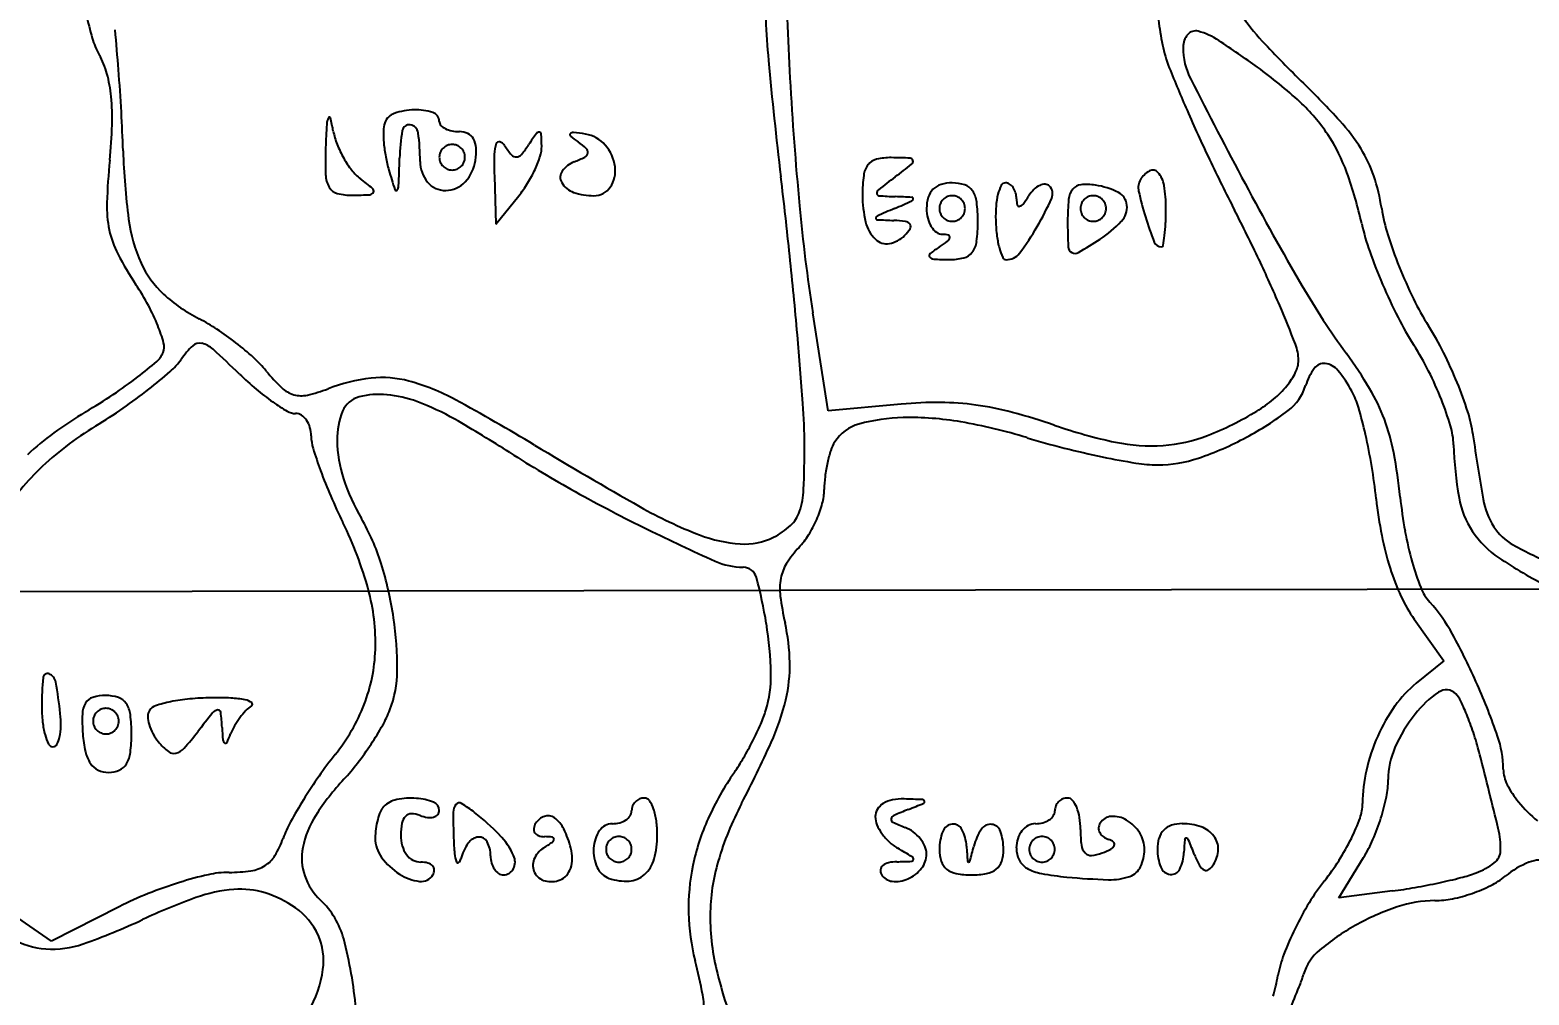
# Model space of a CAD drawing. Header units: millimetres. Extents: x 56222 to 3066687, y -650199 to -121287.
# Drawn here: x 135229.52 to 135237.19, y -182847.54 to -182842.6 of the extents above; entities that cross this region are included whole.
import ezdxf
from ezdxf import colors
from ezdxf.entities.mleader import LeaderData, LeaderLine
from ezdxf.math import Vec2, Vec3

# ---------------------------------------------------------------- set-up
doc = ezdxf.new("R2010")
doc.units = ezdxf.units.MM
doc.header["$MEASUREMENT"] = 0
doc.layers.add('Text', color=7, linetype='Continuous', lineweight=15)
doc.styles.add('style4', font='ARIALN.TTF')

msp = doc.modelspace()

# ---------------------------------------------------------------- linework, layer by layer
for p, q in [((135231.8946, -182843.3487), (135231.9016, -182843.5958)), ((135231.9016, -182843.5958), (135232.0196, -182843.4501)), ((135233.6023, -182844.5511), (135233.5239, -182844.0498)), ((135233.9761, -182844.5172), (135233.6023, -182844.5511)), ((135236.6013, -182845.6184), (135236.7531, -182845.8317)), ((135236.7531, -182845.8317), (135236.6114, -182845.9465)), ((135236.2157, -182847.0448), (135236.3415, -182846.8385)), ((135229.628, -182847.266), (135229.287, -182847.0311)), ((135236.4894, -182847.0095), (135236.2157, -182847.0448)), ((135229.975, -182847.0901), (135229.628, -182847.266))]:
    msp.add_line(p, q)
for centre, radius, start, end in [((135255.9851, -182841.5904), 22.6132, 181.63681, 183.1911), ((135238.0929, -182842.3259), 4.8151, 180.15106, 185.1428), ((135231.2082, -182842.2434), 1.4285, 191.16798, 196.27265), ((135237.0661, -182842.3263), 1.7882, 187.19261, 191.3099), ((135236.5324, -182841.9958), 0.9709, 212.43254, 223.11619), ((135218.875, -182843.6433), 11.1279, 4.3214, 5.37105), ((135235.519, -182842.6905), 0.1009, 139.82533, 180.00001), ((135235.4823, -182842.6595), 0.0529, 74.99338, 139.82532), ((135235.4024, -182842.9575), 0.3614, 56.61785, 74.99347), ((135230.2244, -182842.5305), 0.4037, 196.27271, 209.34807), ((135235.9805, -182842.5434), 0.6811, 191.30993, 201.74293), ((135235.7782, -182842.6905), 0.3601, 180.00004, 206.94177), ((135232.6068, -182847.2001), 5.4423, 54.08052, 56.61794), ((135240.774, -182838.0244), 6.7815, 223.11621, 225.66141), ((135229.5049, -182842.9351), 0.4217, 15.13359, 29.34806), ((135252.5128, -182841.0281), 19.2932, 185.14286, 186.92197), ((135229.2074, -182843.0156), 0.73, 5.70826, 15.1336), ((135217.9964, -182843.7097), 12.0091, 3.28341, 4.32138), ((135250.874, -182841.8754), 17.4942, 183.19113, 185.33439), ((135242.3336, -182840.0097), 7.5208, 201.74296, 203.53583), ((135262.6814, -182829.017), 30.5387, 206.94178, 208.0721), ((135234.4046, -182844.7183), 2.3777, 47.32913, 54.08052), ((135232.8363, -182846.1475), 4.5759, 42.31468, 45.66143), ((135228.8364, -182843.0526), 1.1028, 358.15326, 5.70829), ((135231.4928, -182843.3513), 0.3407, 91.42054, 108.88934), ((135231.4914, -182843.2947), 0.2841, 71.93026, 91.42054), ((135242.9455, -182839.7431), 8.1883, 203.53581, 205.47602), ((135235.3929, -182843.6462), 0.9196, 33.60641, 47.32906), ((135227.3117, -182843.0035), 2.6283, 354.20504, 358.15325), ((135221.6214, -182843.5017), 8.3781, 1.9239, 3.2834), ((135237.7867, -182843.4494), 6.76, 176.9102, 177.9202), ((135231.1289, -182843.09), 0.0925, 155.14548, 176.91019), ((135231.05, -182843.0535), 0.00553, 14.49578, 155.14537), ((135230.0693, -182843.307), 1.0185, 10.6105, 14.49593), ((135231.4561, -182843.1201), 0.1296, 160.73336, 179.14086), ((135231.4079, -182843.1032), 0.0785, 108.88925, 160.73339), ((135231.4589, -182843.1229), 0.0359, 81.11762, 170.30704), ((135231.457, -182843.1348), 0.048, 7.54041, 81.11756), ((135231.5645, -182843.0704), 0.0482, 0.00002, 71.93022), ((135231.6415, -182843.0704), 0.0288, 180, 223.16568), ((135231.6788, -182843.0355), 0.0799, 223.16572, 243.36434), ((135235.4801, -182843.7405), 1.0006, 31.97312, 42.31463), ((135231.4357, -182843.0511), 0.3717, 190.61046, 201.51341), ((135231.9387, -182843.1273), 0.6122, 179.1408, 184.95989), ((135232.4284, -182843.2885), 1.0195, 170.30709, 178.32888), ((135230.397, -182843.2751), 1.1173, 359.99999, 7.54037), ((135231.7011, -182842.991), 0.1297, 243.3642, 258.96599), ((135231.7157, -182842.9161), 0.2059, 258.96605, 270.00002), ((135231.7157, -182843.2244), 0.1023, 64.81696, 89.99997), ((135231.732, -182843.1897), 0.064, 29.05462, 64.81704), ((135231.6975, -182843.2089), 0.1034, 2.53133, 29.05459), ((135233.5641, -182844.1678), 1.7861, 144.53913, 146.71677), ((135232.1223, -182843.1409), 0.016, 82.07456, 144.53918), ((135232.1229, -182843.1366), 0.0116, 3.41113, 82.07442), ((135230.922, -182843.2081), 1.2146, 0.53519, 3.41128), ((135232.2893, -182843.1386), 0.00877, 137.10573, 231.12878), ((135232.2972, -182843.146), 0.0196, 83.4567, 137.1058), ((135232.6854, -182842.6473), 0.6399, 231.12876, 235.56222), ((135232.14, -182844.5164), 1.399, 80.9232, 83.45649), ((135232.3342, -182843.3011), 0.1683, 40.9553, 80.9233), ((135235.4098, -182843.635), 0.8993, 19.69491, 33.6064), ((135233.7024, -182843.0959), 3.7098, 181.92387, 187.34258), ((135233.0033, -182843.2757), 1.9735, 177.92016, 181.93802), ((135231.6035, -182842.9849), 0.5521, 201.5134, 209.61852), ((135232.045, -182843.1181), 0.719, 184.95985, 190.60281), ((135231.6778, -182843.2533), 0.0651, 157.37596, 180.00002), ((135231.6787, -182843.2537), 0.0661, 134.99993, 157.3759), ((135231.6787, -182843.2537), 0.0661, 112.6241, 135.00007), ((135231.6783, -182843.2528), 0.0651, 89.99998, 112.62404), ((135231.6783, -182843.2528), 0.0651, 67.37596, 90.00002), ((135231.6779, -182843.2537), 0.0661, 44.99993, 67.3759), ((135231.6779, -182843.2537), 0.0661, 22.6241, 45.00007), ((135231.6788, -182843.2533), 0.0651, 359.99998, 22.62404), ((135231.4473, -182843.2199), 0.3539, 351.91683, 2.53141), ((135234.1923, -182843.2836), 2.2987, 178.87799, 181.6237), ((135232.076, -182843.2421), 0.182, 161.30663, 178.87796), ((135231.9176, -182843.1885), 0.0147, 71.25853, 161.30673), ((135231.907, -182843.2195), 0.0475, 32.78062, 71.25853), ((135232.3097, -182842.9602), 0.4315, 212.78052, 220.52396), ((135232.0057, -182843.2201), 0.0316, 220.52393, 272.84625), ((135232.0055, -182843.2155), 0.0362, 272.84626, 320.35627), ((135231.5943, -182842.8748), 0.5702, 320.35634, 326.71683), ((135231.9726, -182843.1983), 0.164, 342.28969, 0.53527), ((135232.1185, -182843.474), 0.3625, 47.20836, 55.56227), ((135232.3424, -182843.2253), 0.0306, 297.48968, 348.54616), ((135232.3477, -182843.2264), 0.0251, 348.54611, 47.20841), ((135232.2986, -182843.3319), 0.2153, 7.72213, 40.9553), ((135235.7789, -182843.554), 0.6483, 18.45079, 31.97315), ((135233.1504, -182843.596), 3.2404, 174.20503, 178.06892), ((135231.5757, -182843.0007), 0.5201, 209.61852, 217.89645), ((135231.3532, -182843.1738), 0.2382, 217.89649, 232.738), ((135232.0308, -182843.1208), 0.7045, 190.6028, 196.33256), ((135236.177, -182841.9058), 5.0251, 196.3325, 197.52355), ((135215.5972, -182842.7974), 15.8189, 357.81418, 358.32892), ((135231.6795, -182843.2751), 0.1652, 180, 219.82816), ((135231.6778, -182843.2533), 0.0651, 179.99998, 202.62404), ((135231.6787, -182843.2529), 0.0661, 202.6241, 225.00007), ((135231.6787, -182843.2529), 0.0661, 224.99993, 247.3759), ((135231.6783, -182843.2538), 0.0651, 247.37596, 270.00002), ((135231.6783, -182843.2538), 0.0651, 269.99998, 292.62404), ((135231.6779, -182843.2529), 0.0661, 292.6241, 315.00007), ((135231.6779, -182843.2529), 0.0661, 314.99993, 337.3759), ((135231.6788, -182843.2533), 0.0651, 337.37596, 0.00002), ((135231.5991, -182843.2415), 0.2006, 316.80123, 351.9168), ((135231.487, -182843.0312), 0.6781, 328.41215, 335.20521), ((135231.5718, -182843.0704), 0.5847, 335.20532, 342.28963), ((135232.351, -182843.4018), 0.1342, 110.99364, 144.60908), ((135232.1174, -182842.7929), 0.518, 290.9936, 297.48966), ((135232.3666, -182843.3227), 0.1467, 325.43178, 7.72218), ((135233.8952, -182843.3598), 0.112, 142.28121, 172.88801), ((135233.8675, -182843.3384), 0.0769, 102.98011, 142.28113), ((135233.921, -182843.5706), 0.3152, 89.19019, 102.9802), ((135233.8789, -182846.548), 3.293, 87.50815, 89.1901), ((135231.1925, -182839.7137), 4.564, 307.10241, 308.42868), ((135234.0214, -182843.2731), 0.015, 11.63556, 87.50838), ((135234.0173, -182843.274), 0.0193, 308.4287, 11.63539), ((135235.2633, -182843.3545), 0.0354, 41.49438, 118.22736), ((135244.2881, -182839.1035), 9.6754, 205.476, 207.18797), ((135231.1716, -182843.3377), 0.1407, 181.93794, 209.6185), ((135230.2533, -182844.6198), 1.5786, 49.84359, 52.73802), ((135231.643, -182843.3056), 0.1177, 219.82817, 271.10522), ((135231.6425, -182843.2823), 0.141, 271.10518, 316.80133), ((135231.5503, -182843.0701), 0.6038, 321.00117, 328.4122), ((135232.2861, -182843.3557), 0.0546, 144.60914, 210.07266), ((135232.3359, -182843.3269), 0.1121, 210.07267, 251.2665), ((135208.7685, -182846.3388), 24.7722, 5.97963, 6.92203), ((135234.5879, -182843.4462), 0.8101, 172.88801, 180.00003), ((135237.4942, -182848.0453), 5.8824, 127.10253, 128.15424), ((135234.2075, -182843.4861), 0.0973, 106.53069, 135.00006), ((135234.2371, -182843.5858), 0.2013, 90.00002, 106.53069), ((135234.2371, -182843.5854), 0.2009, 71.42929, 90.00004), ((135234.2763, -182843.4686), 0.0777, 33.69006, 71.42926), ((135234.6858, -182843.4959), 0.2211, 153.60537, 165.95349), ((135234.5089, -182843.4082), 0.0237, 89.99999, 153.60539), ((135234.5089, -182843.4243), 0.0398, 57.29571, 90.00001), ((135234.4948, -182843.4463), 0.066, 34.8933, 57.2956), ((135234.731, -182843.4935), 0.1069, 115.74262, 135.40968), ((135234.7106, -182843.4511), 0.0599, 88.27874, 115.74268), ((135234.7114, -182843.4238), 0.0326, 44.99998, 88.27865), ((135234.9003, -182843.453), 0.0591, 95.03141, 141.93424), ((135234.9233, -182843.7141), 0.3212, 81.62933, 95.03133), ((135234.914, -182843.7772), 0.385, 63.284, 81.62933), ((135235.2697, -182843.4091), 0.0809, 149.51016, 192.35088), ((135235.3031, -182843.4288), 0.1197, 118.22736, 149.51015), ((135235.1907, -182843.4187), 0.1323, 8.97287, 41.49437), ((135234.5765, -182843.5157), 0.754, 0, 8.97297), ((135249.9891, -182835.7861), 16.1542, 208.07211, 210.19107), ((135234.1808, -182844.0749), 2.2047, 12.57521, 19.69502), ((135235.4146, -182843.6756), 1.0323, 8.90722, 18.45084), ((135231.1071, -182843.3744), 0.0665, 209.61848, 255.90268), ((135231.1655, -182843.1416), 0.3064, 255.90258, 270.80982), ((135231.1385, -182841.2323), 2.2159, 270.80981, 273.07613), ((135231.2563, -182843.4239), 0.0212, 273.07625, 335.14551), ((135231.2606, -182843.4259), 0.0164, 335.1455, 49.84363), ((135231.3914, -182843.4169), 0.00652, 197.52376, 317.76283), ((135231.3723, -182843.3996), 0.0323, 317.76262, 357.81419), ((135232.4035, -182843.1275), 0.3226, 251.26646, 270), ((135232.4035, -182843.3481), 0.102, 270.00004, 325.43178), ((135234.3773, -182843.4462), 0.5995, 179.99997, 193.35857), ((135233.8748, -182843.4383), 0.0236, 128.1544, 180.00006), ((135233.8631, -182843.4383), 0.0119, 180.00003, 265.84594), ((135234.029, -182841.1531), 2.3032, 265.84585, 267.92632), ((135233.7535, -182848.7642), 5.3129, 87.00914, 87.92632), ((135234.0252, -182843.4656), 0.0126, 293.90155, 356.37681), ((135234.0303, -182843.4659), 0.00747, 356.37671, 87.0091), ((135234.3072, -182843.5157), 0.2013, 163.46931, 179.99998), ((135234.2075, -182843.4861), 0.0973, 134.99994, 163.46931), ((135234.2375, -182843.5161), 0.0661, 134.99992, 157.3759), ((135234.2375, -182843.5161), 0.0661, 112.6241, 135.00008), ((135234.2371, -182843.5152), 0.0651, 89.99998, 112.62404), ((135234.2371, -182843.5152), 0.0651, 67.37596, 90.00002), ((135234.2367, -182843.5161), 0.0661, 44.99993, 67.3759), ((135234.2367, -182843.5161), 0.0661, 22.6241, 45.00007), ((135234.2306, -182843.4991), 0.1327, 7.03453, 33.69007), ((135234.8333, -182843.5328), 0.3732, 165.95354, 175.84489), ((135234.4756, -182843.4597), 0.0894, 15.94873, 34.89329), ((135234.4467, -182843.468), 0.1194, 0.70183, 15.94862), ((135234.6998, -182843.4649), 0.1337, 180.70188, 194.09542), ((135234.1086, -182843.1234), 0.6148, 323.07167, 327.69), ((135234.7978, -182843.5593), 0.2007, 135.40968, 147.68992), ((135233.4442, -182842.8917), 1.4215, 329.74367, 336.32721), ((135234.6951, -182843.4401), 0.0556, 336.32735, 45.00002), ((135235.9656, -182843.5783), 1.138, 174.49196, 180), ((135234.9331, -182843.4787), 0.1008, 141.93428, 174.49194), ((135234.9592, -182843.5161), 0.0661, 134.99992, 157.3759), ((135234.9592, -182843.5161), 0.0661, 112.6241, 135.00008), ((135234.9588, -182843.5152), 0.0651, 89.99998, 112.62404), ((135234.9588, -182843.5152), 0.0651, 67.37596, 90.00002), ((135234.9584, -182843.5161), 0.0661, 44.99992, 67.3759), ((135234.9584, -182843.5161), 0.0661, 22.6241, 45.00007), ((135235.0508, -182843.5054), 0.0806, 4.96632, 63.284), ((135236.7744, -182843.0796), 1.6212, 192.35088, 197.19532), ((135230.4905, -182843.5064), 0.579, 178.06888, 191.89292), ((135242.3383, -182842.6724), 8.9214, 185.33431, 188.88179), ((135237.4408, -182851.6582), 8.8624, 113.25391, 113.88142), ((135230.5724, -182835.6746), 8.5344, 293.25395, 293.90162), ((135234.3157, -182843.5157), 0.2098, 179.99997, 193.8562), ((135234.2366, -182843.5157), 0.0651, 157.37596, 180.00002), ((135234.2366, -182843.5157), 0.0651, 179.99998, 202.62404), ((135234.2375, -182843.5153), 0.0661, 202.6241, 225.00007), ((135234.2367, -182843.5153), 0.0661, 314.99993, 337.3759), ((135234.2376, -182843.5157), 0.0651, 359.99998, 22.62404), ((135234.2376, -182843.5157), 0.0651, 337.37596, 0.00002), ((135233.5642, -182843.5813), 0.8041, 0.00003, 7.03443), ((135235.1574, -182843.5564), 0.6981, 175.84488, 182.0343), ((135234.5797, -182843.495), 0.00982, 194.09544, 283.15653), ((135234.5747, -182843.4737), 0.0317, 283.15652, 323.07161), ((135234.9583, -182843.5157), 0.0651, 157.37596, 180.00002), ((135234.9583, -182843.5157), 0.0651, 179.99998, 202.62404), ((135234.9592, -182843.5153), 0.0661, 202.6241, 225.00007), ((135234.9584, -182843.5153), 0.0661, 314.99993, 337.3759), ((135234.9593, -182843.5157), 0.0651, 359.99998, 22.62404), ((135234.9593, -182843.5157), 0.0651, 337.37596, 0.00002), ((135235.0242, -182843.5077), 0.1074, 316.71494, 4.96627), ((135233.6805, -182843.5157), 1.6501, 357.37863, 359.99991), ((135227.5843, -182847.6837), 9.1032, 25.4096, 27.18803), ((135237.3638, -182843.3701), 0.9406, 188.90729, 197.36283), ((135230.3921, -182843.5271), 0.4785, 191.89296, 207.55679), ((135230.8087, -182843.4688), 0.7922, 187.3425, 204.37741), ((135233.9696, -182843.5431), 0.1804, 193.35856, 226.02222), ((135233.8579, -182843.5658), 0.0123, 113.88164, 176.92173), ((135233.853, -182843.5655), 0.00745, 176.92131, 267.05947), ((135234.1412, -182837.955), 5.6254, 267.05961, 267.93577), ((135233.9193, -182844.1101), 0.5337, 81.55586, 87.93581), ((135233.8423, -182843.5032), 0.2138, 315.00003, 327.1075), ((135233.9925, -182843.6171), 0.0353, 35.28104, 81.55578), ((135234.0049, -182843.6083), 0.0201, 327.10749, 35.28106), ((135234.2562, -182843.5304), 0.1485, 193.85624, 211.80938), ((135234.2176, -182843.5543), 0.1032, 211.80926, 233.72931), ((135234.2375, -182843.5153), 0.0661, 224.99992, 247.3759), ((135234.2371, -182843.5162), 0.0651, 247.37596, 270.00002), ((135234.2371, -182843.5162), 0.0651, 269.99998, 292.62404), ((135234.2367, -182843.5153), 0.0661, 292.6241, 315.00007), ((135233.5094, -182843.5813), 0.8589, 353.13087, 359.99995), ((135235.2878, -182843.5518), 0.8286, 182.03436, 187.26616), ((135233.4731, -182842.9086), 1.388, 322.93482, 329.74368), ((135238.1039, -182843.5783), 3.2763, 179.99997, 182.33572), ((135234.9592, -182843.5153), 0.0661, 224.99992, 247.3759), ((135234.9588, -182843.5162), 0.0651, 247.37596, 270.00002), ((135234.9588, -182843.5162), 0.0651, 269.99998, 292.62404), ((135234.9584, -182843.5153), 0.0661, 292.6241, 315.00008), ((135234.6639, -182843.1684), 0.6023, 303.23384, 316.71486), ((135237.0002, -182843.0098), 1.8576, 197.19533, 201.42236), ((135234.4849, -182843.5525), 0.8448, 353.05262, 357.37863), ((135237.509, -182843.3325), 1.2053, 192.57523, 199.53567), ((135233.9015, -182843.6137), 0.0823, 226.02222, 279.78688), ((135233.8908, -182843.5516), 0.1453, 279.78687, 315.00003), ((135234.1885, -182843.5939), 0.054, 233.72944, 269.29817), ((135233.8506, -182843.216), 0.5912, 302.87259, 307.71886), ((135234.1865, -182843.7615), 0.1135, 74.02809, 89.29815), ((135234.1909, -182843.656), 0.035, 307.71898, 345.75429), ((135234.2149, -182843.6621), 0.0102, 345.75417, 74.02785), ((135234.2474, -182843.6702), 0.1156, 322.98928, 353.13086), ((135234.9125, -182843.5996), 0.4502, 187.26622, 195.52584), ((135233.3358, -182841.1414), 3.0256, 300.75987, 303.2338), ((135235.3066, -182843.6742), 0.0383, 201.42231, 269.99999), ((135235.3066, -182843.7029), 0.00965, 270.00003, 349.97488), ((135234.392, -182843.5412), 0.9384, 349.97492, 353.05266), ((135238.6293, -182842.9744), 2.2665, 197.36282, 201.74587), ((135231.5301, -182842.9332), 1.7621, 207.55676, 213.49539), ((135209.1467, -182846.2992), 24.392, 5.02633, 5.97973), ((135234.1313, -182843.7564), 0.0123, 128.18798, 217.29519), ((135234.1438, -182843.7468), 0.0281, 217.29516, 267.02189), ((135234.5154, -182844.2447), 0.6336, 122.87259, 128.188), ((135234.2325, -182842.0417), 1.7355, 267.022, 269.61005), ((135234.2228, -182843.4654), 0.3118, 269.61002, 283.59664), ((135234.2779, -182843.6932), 0.0773, 283.59662, 322.98932), ((135234.7678, -182843.6398), 0.3001, 195.52577, 204.84129), ((135234.5145, -182843.7571), 0.0209, 204.8412, 269.8202), ((135234.5147, -182843.6953), 0.0827, 269.82024, 322.93493), ((135234.8663, -182843.7103), 0.0361, 182.33573, 240.58537), ((135234.8656, -182843.7117), 0.0345, 240.58529, 300.75992), ((135230.1377, -182846.4707), 6.2763, 23.0597, 25.40966), ((135239.0192, -182842.7966), 2.8077, 199.5357, 203.23554), ((135230.5323, -182843.5941), 0.4887, 204.37733, 227.41097), ((135238.7295, -182842.9344), 2.3744, 201.74578, 206.07912), ((135228.9117, -182844.666), 1.3778, 28.352, 33.49538), ((135239.4621, -182841.9108), 3.9751, 210.19108, 216.1982), ((135239.1126, -182842.7565), 2.9095, 203.23556, 206.90515), ((135229.2432, -182844.4872), 1.0011, 21.8175, 28.35203), ((135230.7511, -182843.356), 0.8121, 227.41092, 243.15756), ((135237.9089, -182843.3361), 1.4608, 206.07913, 212.31436), ((135229.9774, -182844.8849), 0.9015, 56.49844, 63.15754), ((135229.6817, -182846.6648), 6.7719, 21.24853, 23.05973), ((135238.0381, -182843.3018), 1.7045, 206.90518, 212.38207), ((135229.4222, -182844.4155), 0.8082, 15.20788, 21.81752), ((135229.6201, -182845.4247), 1.5488, 52.05832, 56.49842), ((135211.7396, -182846.0712), 21.7891, 4.09726, 5.02636), ((135235.3527, -182844.9529), 1.5638, 26.60654, 32.31431), ((135230.1253, -182844.2244), 0.0797, 339.00638, 15.20791), ((135230.692, -182844.5696), 0.4893, 134.10772, 144.89473), ((135230.3856, -182844.2536), 0.0491, 75.91025, 134.10771), ((135230.3649, -182844.336), 0.1341, 47.84211, 75.91039), ((135226.7991, -182848.2745), 5.447, 45.89499, 47.84208), ((135229.6503, -182845.386), 1.4997, 47.58204, 52.05833), ((135235.7836, -182844.2921), 0.2249, 359.99998, 21.24856), ((135235.2642, -182845.0609), 1.5802, 26.80264, 32.38214), ((135228.6886, -182842.5773), 2.2693, 307.48081, 310.68115), ((135230.094, -182844.2124), 0.1131, 310.68121, 339.00638), ((135230.0027, -182844.0851), 0.3533, 311.19937, 324.89484), ((135230.2117, -182844.7715), 0.6674, 39.38304, 47.58201), ((135235.8697, -182844.2921), 0.1389, 333.5084, 0), ((135236.1387, -182844.3694), 0.0606, 83.23475, 144.32556), ((135236.1342, -182844.4072), 0.0986, 39.08731, 83.23475), ((135234.4347, -182845.5901), 2.2548, 30.72648, 36.1981), ((135234.7864, -182845.2365), 2.1971, 22.18285, 26.60645), ((135228.6323, -182842.504), 2.3617, 303.75527, 307.48077), ((135228.5822, -182842.4624), 2.5099, 307.97608, 311.19933), ((135231.7452, -182843.1713), 1.6598, 225.89491, 229.88413), ((135231.4791, -182843.7311), 0.9724, 219.38303, 226.2741), ((135231.3706, -182845.2991), 0.9206, 96.685, 110.81683), ((135231.323, -182844.8924), 0.5111, 74.73042, 96.685), ((135235.6632, -182844.1892), 0.3696, 320.7486, 333.50846), ((135236.3455, -182844.5179), 0.3152, 144.32555, 162.39122), ((135235.6617, -182844.791), 0.7074, 28.76114, 39.08733), ((135235.0757, -182845.1561), 1.7913, 21.72414, 26.8027), ((135228.0865, -182841.6872), 3.344, 300.8847, 303.75529), ((135228.3641, -182842.183), 2.8643, 304.70085, 307.97611), ((135231.4687, -182843.4995), 1.2306, 229.88412, 234.87632), ((135230.9091, -182844.3271), 0.1476, 226.27415, 254.00079), ((135230.9065, -182844.3361), 0.1383, 254.00078, 282.97889), ((135230.7556, -182843.6815), 0.81, 282.97897, 290.81673), ((135231.3056, -182844.8843), 0.4169, 84.56778, 104.29331), ((135231.2874, -182845.0752), 0.6088, 69.71408, 84.56769), ((135231.166, -182845.4672), 1.1069, 61.44776, 74.73031), ((135235.5585, -182844.1036), 0.5047, 309.74943, 320.74864), ((135235.7982, -182844.3442), 0.259, 307.3876, 342.39125), ((135235.9283, -182844.6447), 0.4033, 16.01566, 28.76112), ((135235.5329, -182844.9373), 0.9772, 20.50523, 30.72643), ((135234.949, -182845.1703), 2.0216, 17.67381, 22.18286), ((135228.2562, -182842.0272), 3.0539, 301.57933, 304.70084), ((135231.3769, -182843.63), 1.071, 234.87633, 239.60851), ((135231.2335, -182844.6014), 0.125, 104.29334, 157.37438), ((135231.0514, -182845.7137), 1.2894, 60.19096, 69.71399), ((135226.6293, -182853.8047), 10.5988, 58.9222, 61.4477), ((135230.3277, -182844.7397), 3.1534, 0.22737, 4.09721), ((135234.1639, -182846.5878), 2.0791, 89.63539, 95.18122), ((135234.1683, -182845.8953), 1.3866, 82.12271, 89.63539), ((135234.1468, -182846.0508), 1.5435, 75.06156, 82.12275), ((135235.4246, -182843.9426), 0.7142, 301.26981, 309.74938), ((135233.9021, -182845.2263), 2.5112, 12.71772, 16.01566), ((135235.2862, -182845.0722), 1.5647, 16.50588, 21.72416), ((135230.9171, -182846.4197), 2.1704, 120.88473, 126.04048), ((135230.8777, -182844.4811), 0.0844, 239.6086, 269.99994), ((135230.8777, -182844.6212), 0.0558, 57.28648, 89.99999), ((135230.8584, -182844.6512), 0.0914, 34.69507, 57.28645), ((135230.8317, -182844.6697), 0.1239, 15.60606, 34.69515), ((135231.46, -182844.6958), 0.3704, 157.37438, 181.04309), ((135228.3511, -182850.427), 6.7215, 57.38862, 60.19093), ((135233.817, -182844.8253), 0.2138, 105.47721, 147.60504), ((135234.0069, -182845.5111), 0.9254, 91.27577, 105.47723), ((135234.0201, -182846.1038), 1.5182, 80.07944, 91.27575), ((135233.7895, -182847.4226), 2.8571, 73.10433, 80.07943), ((135233.7352, -182847.5934), 3.1401, 70.9107, 75.06167), ((135234.9503, -182843.1617), 1.6278, 291.36378, 301.26978), ((135234.9995, -182843.2992), 1.5743, 298.16801, 307.38766), ((135235.4775, -182844.958), 1.0364, 10.64404, 20.5052), ((135236.2144, -182844.7671), 0.6935, 7.65925, 17.6739), ((135230.4633, -182845.796), 1.3991, 126.04048, 133.2047), ((135230.8443, -182846.2376), 1.8885, 121.57929, 127.2976), ((135230.7908, -182844.6812), 0.1664, 0.29935, 15.60615), ((135231.1797, -182844.6791), 0.2225, 180.29928, 197.01279), ((135235.8869, -182840.5172), 4.3599, 253.1043, 255.70633), ((135235.6006, -182842.2031), 2.5638, 250.91073, 258.11021), ((135235.2626, -182843.9599), 0.7708, 274.03675, 291.36382), ((135234.9764, -182843.256), 1.6232, 288.70726, 298.16806), ((135233.5499, -182845.3058), 2.8723, 9.40365, 12.71764), ((135236.4119, -182844.7387), 0.3907, 1.86933, 16.50589), ((135243.9423, -182843.7278), 7.104, 187.65931, 190.34429), ((135230.5864, -182845.899), 1.4627, 127.29765, 134.22306), ((135233.0994, -182844.0918), 2.23, 197.01275, 200.08935), ((135231.7632, -182844.6903), 0.6737, 181.04298, 198.04804), ((135235.3346, -182839.512), 6.2364, 237.38863, 240.96336), ((135244.11, -182824.8013), 23.2652, 238.92213, 240.46107), ((135228.4068, -182844.7473), 5.0742, 357.66501, 0.2274), ((135234.2309, -182844.9585), 0.648, 161.63034, 167.41209), ((135233.803, -182844.8164), 0.1972, 147.605, 161.63043), ((135235.9218, -182840.3804), 4.501, 255.70624, 258.24686), ((135235.2546, -182843.8467), 0.8842, 258.11017, 274.03678), ((135233.7743, -182845.2781), 2.7694, 5.90931, 10.64402), ((135238.7545, -182844.6622), 1.9531, 181.86933, 189.86389), ((135230.4146, -182845.7224), 1.2164, 134.22314, 141.79626), ((135234.3087, -182844.9759), 0.7278, 167.41207, 173.0273), ((135235.8135, -182840.9009), 3.9694, 258.24682, 260.77713), ((135235.2881, -182844.1367), 0.6912, 260.77713, 269.99998), ((135235.2881, -182844.1764), 0.6515, 269.99997, 288.70732), ((135233.5006, -182845.3139), 2.9223, 6.13227, 9.40364), ((135233.3496, -182844.0002), 2.4965, 200.0894, 203.33579), ((135232.1286, -182844.5712), 1.058, 198.04798, 210.17419), ((135234.1672, -182844.9586), 0.5852, 173.02733, 179.63972), ((135233.7748, -182843.8168), 2.9595, 203.33582, 206.19336), ((135236.4103, -182837.5744), 8.4526, 240.96334, 243.80942), ((135233.0695, -182844.9374), 0.4077, 341.43561, 357.66508), ((135233.3019, -182844.9531), 0.2801, 344.92447, 359.63977), ((135238.5854, -182844.7676), 2.1918, 186.13226, 191.0823), ((135238.8382, -182844.754), 2.3215, 185.90927, 190.26483), ((135237.2722, -182844.92), 0.4486, 189.86398, 213.69595), ((135237.3502, -182844.931), 0.403, 190.34436, 212.05978), ((135233.7677, -182843.0522), 2.2877, 240.46109, 248.90885), ((135233.2938, -182845.0128), 0.1711, 312.52094, 341.43566), ((135233.0053, -182844.8732), 0.5873, 336.46646, 344.92452), ((135229.3762, -182845.9806), 1.9425, 15.39401, 26.19336), ((135230.2471, -182845.6651), 1.1184, 17.27837, 30.17417), ((135237.4533, -182835.4537), 10.8159, 243.80946, 245.82255), ((135233.1523, -182844.8584), 0.3805, 296.60972, 312.52082), ((135232.9773, -182844.8611), 0.6178, 328.16102, 336.46642), ((135237.2358, -182845.0027), 0.268, 212.05989, 241.13362), ((135233.2014, -182844.5206), 0.7138, 248.90892, 266.06075), ((135233.175, -182844.9038), 0.3298, 266.06075, 296.60969), ((135233.1571, -182844.9727), 0.4061, 316.78813, 328.16094), ((135237.9364, -182844.8947), 1.5305, 191.0824, 197.56151), ((135238.2425, -182844.8618), 1.7162, 190.26482, 195.72751), ((135237.3036, -182844.899), 0.4863, 213.69588, 236.29452), ((135238.138, -182843.3661), 2.1368, 241.1336, 247.43317), ((135233.8478, -182845.6216), 0.5415, 136.78813, 147.7407), ((135238.41, -182843.2403), 2.4802, 236.29453, 243.05119), ((135229.5353, -182845.8866), 1.8639, 8.48204, 17.27835), ((135233.1698, -182844.9949), 0.3573, 245.82258, 269.52917), ((135233.1663, -182845.4235), 0.0713, 15.24428, 89.52914), ((135233.5724, -182845.4478), 0.2159, 147.74065, 169.50764), ((135237.6521, -182844.9847), 1.2323, 197.56157, 204.77159), ((135237.8832, -182844.963), 1.3429, 195.72746, 201.56372), ((135230.2497, -182845.7401), 1.0365, 358.11294, 15.39398), ((135231.0762, -182845.9931), 2.2376, 9.05548, 15.24421), ((135233.6523, -182845.4626), 0.2971, 169.50757, 187.25592), ((135236.862, -182845.3666), 0.2448, 201.56366, 222.14472), ((135234.8051, -182845.3158), 1.4592, 187.25591, 192.70966), ((135237.1952, -182845.1955), 0.7291, 204.77164, 215.45323), ((135236.0472, -182846.104), 0.8541, 28.59749, 42.14475), ((135229.6604, -182845.8679), 1.7373, 359.53404, 8.48207), ((135231.368, -182845.9466), 1.9422, 1.44617, 9.05546), ((135232.3976, -182845.8588), 1.0087, 1.02543, 12.70959), ((135233.8081, -182847.3246), 3.4043, 23.7503, 28.59749), ((135230.434, -182845.7461), 0.852, 338.76167, 358.11292), ((135232.6537, -182845.8542), 0.7526, 346.47278, 1.02535), ((135231.2654, -182846.0636), 1.6866, 175.01932, 180.00006), ((135229.6074, -182845.9191), 0.0223, 68.12925, 175.0193), ((135229.5948, -182845.9505), 0.0562, 10.16805, 68.12926), ((135230.8229, -182845.8774), 0.5749, 339.1251, 359.53406), ((135232.7295, -182845.9122), 0.5803, 342.73627, 1.44612), ((135227.3003, -182846.362), 2.3873, 6.26438, 10.16813), ((135236.9775, -182846.3986), 0.5818, 128.99887, 144.70537), ((135237.0311, -182846.4393), 0.5418, 124.31217, 141.82176), ((135236.7645, -182846.0487), 0.0688, 45.00002, 124.31216), ((135236.718, -182846.0952), 0.1346, 25.25016, 45.00003), ((135233.7158, -182847.3653), 3.5052, 19.12818, 23.75018), ((135230.3535, -182846.0636), 0.7747, 180.00003, 185.89836), ((135229.9029, -182846.1075), 0.1166, 149.21509, 178.14155), ((135229.8591, -182846.0814), 0.0656, 106.83465, 149.21496), ((135229.9058, -182846.2359), 0.227, 89.99998, 106.83476), ((135229.9072, -182846.1405), 0.0661, 112.6241, 135.00008), ((135229.9069, -182846.1396), 0.0651, 89.99998, 112.62404), ((135229.9058, -182846.2157), 0.2068, 71.76782, 89.99997), ((135229.9069, -182846.1396), 0.0651, 67.37596, 90.00002), ((135229.9065, -182846.1405), 0.0661, 44.99993, 67.3759), ((135229.9462, -182846.093), 0.0776, 33.89957, 71.76789), ((135229.9015, -182846.123), 0.1315, 7.02385, 33.89958), ((135230.1774, -182846.1145), 0.0558, 107.61955, 148.28248), ((135230.3906, -182846.7857), 0.7601, 101.5895, 107.61952), ((135230.4226, -182846.9416), 0.9193, 95.41491, 101.58944), ((135230.4634, -182847.3725), 1.3521, 90.79072, 95.41478), ((135230.4683, -182847.7294), 1.7091, 87.3731, 90.79065), ((135230.4854, -182846.1241), 0.0417, 99.82969, 141.13111), ((135230.4806, -182846.0965), 0.0137, 7.03439, 99.82964), ((135230.5242, -182846.5112), 0.4895, 78.70505, 87.37297), ((135230.6037, -182846.1133), 0.0838, 54.16774, 78.70501), ((135230.742, -182846.2), 0.1646, 123.01223, 136.34822), ((135230.6468, -182846.0536), 0.0101, 303.01222, 54.16771), ((135230.3202, -182845.7019), 0.9742, 321.26032, 338.76171), ((135230.8205, -182845.8765), 0.5774, 330.46543, 339.12512), ((135232.1707, -182845.738), 1.2494, 335.80602, 346.47274), ((135237.2455, -182846.5883), 0.9102, 144.70538, 155.93713), ((135235.6412, -182846.6031), 1.3252, 21.568, 25.2502), ((135230.0001, -182846.1001), 0.4194, 185.89826, 195.23574), ((135229.1561, -182846.1583), 0.5203, 359.08635, 6.26431), ((135230.7265, -182846.1342), 0.9407, 178.14155, 184.35731), ((135229.9063, -182846.1401), 0.0651, 157.37596, 180.00002), ((135229.9063, -182846.1401), 0.0651, 179.99998, 202.62404), ((135229.9072, -182846.1405), 0.0661, 134.99993, 157.3759), ((135229.9065, -182846.1405), 0.0661, 22.6241, 45.00007), ((135229.9074, -182846.1401), 0.0651, 359.99998, 22.62404), ((135229.9074, -182846.1401), 0.0651, 337.37596, 0.00002), ((135229.2304, -182846.2057), 0.8077, 0.00003, 7.0239), ((135230.1774, -182846.1144), 0.0558, 148.28253, 181.30608), ((135230.2882, -182846.1119), 0.1667, 181.30598, 195.90648), ((135230.3436, -182846.0961), 0.2242, 195.90648, 208.6115), ((135234.6746, -182849.5006), 5.4222, 141.13122, 142.4293), ((135229.4169, -182846.2278), 1.0855, 2.89628, 7.03442), ((135230.9306, -182846.3754), 0.4223, 143.28603, 150.07794), ((135230.9085, -182846.3588), 0.3947, 136.34821, 143.28598), ((135231.7044, -182845.4743), 1.6956, 333.09994, 336.32387), ((135232.6388, -182845.884), 0.6753, 336.32395, 342.7362), ((135237.2355, -182846.6), 0.8017, 141.82173, 156.13597), ((135235.4758, -182846.6684), 1.503, 17.72012, 21.56797), ((135229.8453, -182846.1422), 0.259, 195.23576, 206.50134), ((135229.527, -182846.1895), 0.1464, 331.58554, 347.40403), ((135229.405, -182846.1622), 0.2714, 347.40407, 359.0864), ((135230.4457, -182846.1556), 0.6591, 184.35742, 192.35816), ((135229.9072, -182846.1397), 0.0661, 202.6241, 225.00007), ((135229.9072, -182846.1397), 0.0661, 224.99993, 247.3759), ((135229.9069, -182846.1406), 0.0651, 247.37596, 270.00002), ((135229.9069, -182846.1406), 0.0651, 269.99998, 292.62404), ((135229.9065, -182846.1397), 0.0661, 292.6241, 315.00007), ((135229.9065, -182846.1397), 0.0661, 314.99993, 337.3759), ((135229.2896, -182846.2057), 0.7484, 352.77094, 359.99995), ((135230.383, -182846.0746), 0.2692, 208.61144, 219.69023), ((135229.1673, -182845.2639), 1.5261, 318.3187, 322.42935), ((135232.0155, -182846.0963), 1.5164, 182.89617, 185.28165), ((135230.5283, -182846.2338), 0.0229, 185.28179, 233.35644), ((135230.0257, -182846.008), 0.5558, 334.27552, 339.16005), ((135230.813, -182846.3077), 0.2866, 150.07779, 159.15992), ((135229.9223, -182845.3675), 1.6098, 326.43615, 330.46547), ((135237.2863, -182846.6066), 0.9548, 155.93708, 166.92418), ((135235.1874, -182846.7606), 1.8058, 14.36685, 17.72002), ((135236.5235, -182846.3914), 0.5333, 0.5588, 19.12818), ((135229.6354, -182846.2469), 0.0244, 206.50129, 270.00005), ((135229.6354, -182846.2482), 0.0232, 269.99999, 331.58552), ((135229.9719, -182846.2594), 0.174, 192.35814, 213.89958), ((135229.8812, -182846.2807), 0.1521, 329.21509, 352.77089), ((135230.4438, -182846.0241), 0.3482, 219.69008, 231.35207), ((135230.2541, -182846.2615), 0.0443, 231.35208, 284.52516), ((135230.244, -182846.2225), 0.0845, 284.52526, 318.31877), ((135230.5194, -182846.2458), 0.00785, 233.35616, 334.27541), ((135232.7546, -182847.655), 2.1469, 141.26036, 144.9453), ((135229.8223, -182845.3012), 1.7298, 322.47083, 326.43622), ((135227.9975, -182843.863), 5.8244, 332.40175, 335.80601), ((135231.6299, -182845.4365), 1.779, 329.90893, 333.09987), ((135236.8741, -182846.4401), 0.4065, 156.13591, 179.92706), ((135206.2851, -182854.1636), 31.6412, 13.66205, 14.36679), ((135229.9088, -182846.3019), 0.0979, 213.8996, 244.59262), ((135229.9428, -182846.3174), 0.0804, 293.97679, 329.21503), ((135230.2613, -182845.6384), 1.1763, 317.17658, 322.47091), ((135232.2224, -182845.7798), 1.0943, 325.31675, 329.90896), ((135237.2338, -182846.3845), 0.1769, 180.55878, 207.20323), ((135229.9208, -182846.2765), 0.126, 244.59257, 269.99995), ((135229.9208, -182846.268), 0.1346, 270.00003, 293.97686), ((135233.1235, -182847.9138), 2.5975, 144.94528, 148.13966), ((135232.1066, -182847.3486), 1.3397, 137.17658, 147.18117), ((135234.3659, -182847.2632), 1.5124, 145.31677, 155.59744), ((135237.0936, -182846.5618), 0.757, 166.92417, 179.99999), ((135236.024, -182846.439), 0.4435, 348.40291, 359.92706), ((135237.5, -182846.2477), 0.4763, 207.20321, 219.92858), ((135232.8886, -182847.7679), 2.321, 148.13968, 151.38332), ((135231.4208, -182846.6699), 0.1307, 101.26149, 135.00006), ((135231.4693, -182846.9136), 0.3792, 86.01406, 101.26154), ((135231.4746, -182846.8378), 0.3032, 68.93834, 86.01404), ((135232.6628, -182846.5997), 0.0661, 112.6241, 135.00007), ((135232.6625, -182846.5988), 0.0651, 89.99998, 112.62404), ((135232.6625, -182846.5641), 0.0304, 33.98789, 89.99997), ((135233.9587, -182846.6826), 0.142, 100.99029, 121.5227), ((135233.9827, -182846.8059), 0.2676, 88.21078, 100.99029), ((135233.7886, -182853.0181), 6.4829, 87.38393, 88.21082), ((135234.084, -182846.5546), 0.0127, 21.38492, 87.38418), ((135234.8279, -182846.5997), 0.0661, 112.6241, 135.00007), ((135234.8276, -182846.5988), 0.0651, 89.99998, 112.62404), ((135234.8276, -182846.5663), 0.0325, 39.39383, 89.99996), ((135235.403, -182846.3115), 1.0775, 342.46542, 348.40291), ((135231.598, -182846.7243), 0.3113, 156.94612, 164.86514), ((135231.3843, -182846.6334), 0.079, 134.99995, 156.94612), ((135231.4699, -182846.6573), 0.0426, 89.55844, 135.59314), ((135231.4692, -182846.7405), 0.1257, 69.00642, 89.55861), ((135231.5672, -182846.5973), 0.0455, 0.00008, 68.93835), ((135231.573, -182846.59), 0.0424, 284.6819, 318.17846), ((135231.5812, -182846.5973), 0.0315, 318.17841, 0.00001), ((135231.7454, -182846.6059), 0.0616, 140.75125, 179.8669), ((135235.313, -182846.6142), 3.6292, 179.86681, 181.96997), ((135231.715, -182846.5811), 0.0223, 59.14579, 140.75109), ((135231.3981, -182847.1114), 0.6401, 51.89456, 59.14579), ((135231.0142, -182847.601), 1.2623, 44.03988, 51.89458), ((135232.5518, -182846.5994), 0.0451, 326.28156, 359.99994), ((135232.6619, -182846.5994), 0.0651, 157.37596, 180.00002), ((135232.6628, -182846.5997), 0.0661, 134.99993, 157.3759), ((135232.5365, -182846.6491), 0.1823, 19.06827, 33.98783), ((135232.4127, -182846.6919), 0.3133, 7.51991, 19.06829), ((135234.616, -182847.3228), 1.6438, 152.40175, 163.52078), ((135233.9139, -182846.6289), 0.0705, 147.68069, 180.00002), ((135233.9334, -182846.6412), 0.0935, 121.52266, 147.68065), ((135234.6754, -182848.2853), 1.818, 111.39248, 113.91247), ((135232.3508, -182842.3514), 4.5549, 291.39258, 292.46332), ((135234.088, -182846.553), 0.00831, 292.46336, 21.38486), ((135234.7169, -182846.5994), 0.0451, 326.28156, 359.99994), ((135234.827, -182846.5994), 0.0651, 157.37596, 180.00002), ((135234.8279, -182846.5997), 0.0661, 134.99993, 157.3759), ((135234.7462, -182846.633), 0.1377, 22.05221, 39.39387), ((135234.6549, -182846.67), 0.2363, 8.8491, 22.05215), ((135236.1174, -182846.5618), 0.2192, 340.12573, 0.00002), ((135237.7691, -182846.0224), 0.8272, 219.92868, 229.45102), ((135231.3668, -182846.9376), 0.5874, 151.38337, 160.39135), ((135231.3753, -182846.877), 0.4696, 147.1811, 169.05006), ((135231.6489, -182846.7392), 0.3643, 172.369, 180.00004), ((135231.6571, -182846.7403), 0.3725, 164.86522, 172.36897), ((135231.7589, -182846.7236), 0.343, 169.77402, 180.00002), ((135231.4875, -182846.6746), 0.0673, 135.59323, 169.77412), ((135231.5768, -182846.4601), 0.1746, 249.00631, 261.81278), ((135231.5634, -182846.5533), 0.0804, 261.81286, 284.68201), ((135232.1286, -182846.6934), 0.0324, 172.84787, 213.42597), ((135232.1595, -182846.6973), 0.0635, 148.28267, 172.84803), ((135232.1785, -182846.7091), 0.0859, 108.88757, 148.2825), ((135232.1689, -182846.6811), 0.0563, 54.93763, 108.88762), ((135232.1152, -182846.7576), 0.1498, 25.87588, 54.93766), ((135231.7658, -182846.9271), 0.5382, 14.65497, 25.87597), ((135232.4984, -182846.7445), 0.0795, 89.99995, 146.05993), ((135232.4984, -182846.5181), 0.1469, 269.9999, 284.84233), ((135232.5087, -182846.5568), 0.1068, 284.84235, 303.69017), ((135232.5252, -182846.5817), 0.077, 303.69012, 326.2815), ((135232.1725, -182846.7236), 0.5556, 359.99994, 7.51995), ((135234.0354, -182847.1132), 1.1495, 155.59735, 168.22606), ((135233.9496, -182846.6289), 0.1062, 180, 202.90862), ((135234.0738, -182846.5764), 0.241, 202.90868, 215.32215), ((135233.9402, -182846.6436), 0.0158, 169.86346, 245.13764), ((135233.9481, -182846.645), 0.0237, 113.91256, 169.86358), ((135234.3545, -182845.7497), 1.001, 245.13766, 249.00636), ((135233.9325, -182846.8493), 0.1768, 53.40483, 69.00639), ((135234.2439, -182846.7265), 0.0593, 96.73812, 158.71098), ((135234.2427, -182846.7168), 0.0495, 26.92803, 96.73811), ((135234.0899, -182846.7944), 0.2209, 3.79241, 26.92792), ((135234.6312, -182846.8538), 0.2928, 146.78997, 165.35458), ((135234.4331, -182846.7241), 0.056, 83.82498, 146.78991), ((135234.4333, -182846.7218), 0.0537, 19.06326, 83.82504), ((135234.6762, -182846.7665), 0.1048, 118.61681, 141.63594), ((135234.6635, -182846.7433), 0.0784, 90.00005, 118.61678), ((135234.6635, -182846.5181), 0.1469, 269.9999, 284.84233), ((135234.6738, -182846.5568), 0.1068, 284.84235, 303.69017), ((135234.6904, -182846.5817), 0.077, 303.69012, 326.2815), ((135234.49, -182846.6957), 0.4032, 0.00002, 8.84896), ((135235.5422, -182846.6957), 0.6491, 180.00006, 187.04431), ((135235.0346, -182846.6878), 0.0486, 177.96781, 207.67096), ((135235.0346, -182846.6878), 0.0486, 148.28259, 177.96793), ((135235.0552, -182846.7005), 0.0728, 93.51488, 148.28249), ((135235.0591, -182846.7643), 0.1367, 59.26878, 93.51489), ((135235.0257, -182846.8206), 0.2022, 32.26561, 59.26882), ((135235.3885, -182846.7655), 0.0966, 107.61289, 135.85793), ((135235.4142, -182846.8465), 0.1816, 90.00002, 107.61282), ((135235.4142, -182846.9582), 0.2932, 70.76543, 89.99994), ((135235.4643, -182846.8146), 0.1411, 37.53003, 70.76543), ((135235.3624, -182846.2889), 1.022, 333.78267, 340.12576), ((135235.339, -182846.2913), 1.1447, 336.62964, 342.46544), ((135236.6201, -182846.79), 0.4229, 358.23243, 13.66198), ((135230.3541, -182846.5768), 0.4876, 328.94181, 340.39143), ((135231.45, -182846.7392), 0.1654, 180.00003, 216.43309), ((135231.6315, -182846.7236), 0.2156, 180, 194.8851), ((135233.2126, -182846.6864), 1.5276, 181.97004, 184.93688), ((135231.9734, -182846.9107), 0.2583, 145.77079, 165.35458), ((135231.821, -182846.807), 0.074, 96.17494, 145.77073), ((135231.8179, -182846.778), 0.0448, 27.4049, 96.17506), ((135231.7196, -182846.829), 0.1555, 359.99996, 27.40495), ((135231.6493, -182846.9868), 0.3787, 24.78657, 44.03997), ((135232.1335, -182846.6902), 0.0383, 213.42596, 250.00156), ((135232.1512, -182846.6417), 0.0899, 250.00156, 269.32983), ((135231.5764, -182845.8913), 1.0636, 302.34972, 305.30373), ((135232.1454, -182847.1358), 0.4043, 83.44591, 89.32981), ((135232.1792, -182846.7426), 0.0205, 305.30356, 355.55152), ((135232.1905, -182846.7434), 0.0093, 355.55178, 83.44611), ((135232.5814, -182846.8003), 0.1795, 146.05995, 176.64874), ((135232.5307, -182846.7962), 0.0651, 157.37596, 180.00002), ((135232.5316, -182846.7966), 0.0661, 134.99992, 157.3759), ((135232.5316, -182846.7966), 0.0661, 112.6241, 135.00008), ((135232.5312, -182846.7957), 0.0651, 89.99998, 112.62404), ((135232.5312, -182846.7957), 0.0651, 67.37596, 90.00002), ((135232.5309, -182846.7966), 0.0661, 44.99992, 67.3759), ((135232.5309, -182846.7966), 0.0661, 22.6241, 45.00007), ((135232.5318, -182846.7962), 0.0651, 359.99998, 22.62404), ((135232.2654, -182846.7236), 0.4627, 344.69841, 359.99996), ((135234.1042, -182846.5549), 0.2783, 215.32208, 226.97378), ((135234.0817, -182846.579), 0.2453, 226.97393, 239.78154), ((135233.9202, -182846.8658), 0.1974, 39.03936, 53.40473), ((135233.9381, -182846.8513), 0.1744, 23.77723, 39.03931), ((135234.4227, -182846.7962), 0.2512, 158.711, 180.00002), ((135234.2181, -182846.7962), 0.2814, 359.99996, 19.06333), ((135234.7208, -182846.7893), 0.1557, 162.24123, 180.00006), ((135234.6942, -182846.7808), 0.1277, 141.63583, 162.24121), ((135234.6958, -182846.7962), 0.0651, 157.37596, 180.00002), ((135234.6967, -182846.7966), 0.0661, 134.99993, 157.3759), ((135234.6967, -182846.7966), 0.0661, 112.6241, 135.00008), ((135234.6963, -182846.7957), 0.0651, 89.99998, 112.62404), ((135234.6963, -182846.7957), 0.0651, 67.37596, 90.00002), ((135234.696, -182846.7966), 0.0661, 44.99992, 67.3759), ((135234.696, -182846.7966), 0.0661, 22.6241, 45.00007), ((135234.6969, -182846.7962), 0.0651, 359.99998, 22.62404), ((135235.0468, -182846.6814), 0.0623, 207.67081, 233.29231), ((135235.068, -182846.6529), 0.0979, 233.29241, 251.5651), ((135235.0124, -182846.8197), 0.078, 50.26348, 71.565), ((135235.0533, -182846.7705), 0.014, 334.89882, 50.26355), ((135235.0618, -182846.7977), 0.1594, 0.00003, 32.26567), ((135235.4866, -182846.7962), 0.1998, 163.52129, 179.99998), ((135235.3909, -182846.7679), 0.0999, 135.85799, 163.52116), ((135237.5354, -182846.8975), 2.1144, 175.89432, 177.70002), ((135235.4335, -182846.7466), 0.00715, 77.48852, 175.89425), ((135235.4315, -182846.7556), 0.0164, 22.44971, 77.48854), ((135231.4077, -182848.4182), 4.3701, 21.38543, 22.44998), ((135235.4922, -182846.7931), 0.1058, 357.80805, 37.52993), ((135235.1934, -182846.2057), 1.2103, 327.66758, 333.78257), ((135235.7003, -182846.4475), 0.751, 328.62662, 336.62965), ((135230.6384, -182846.748), 0.1558, 302.14562, 328.94177), ((135231.1913, -182846.8414), 0.2821, 169.05005, 198.79579), ((135231.5947, -182846.6324), 0.3453, 216.43316, 237.45041), ((135231.5498, -182846.7453), 0.131, 194.8851, 216.49877), ((135231.5236, -182846.7646), 0.0986, 216.49873, 241.98556), ((135231.8664, -182846.8027), 0.1764, 184.93692, 199.46186), ((135231.6867, -182846.8358), 0.0381, 310.90588, 345.35455), ((135232.022, -182846.829), 0.1469, 179.9999, 194.84233), ((135231.9221, -182846.8608), 0.0782, 333.8851, 24.78657), ((135232.1717, -182846.8784), 0.0805, 158.19249, 207.57859), ((135232.2118, -182846.8944), 0.1238, 122.34973, 158.19245), ((135232.1425, -182846.8434), 0.1507, 341.08042, 359.84582), ((135232.0865, -182846.8432), 0.2066, 359.84583, 14.65493), ((135232.612, -182846.8021), 0.2102, 176.64878, 204.40072), ((135232.5307, -182846.7962), 0.0651, 179.99998, 202.62404), ((135232.5316, -182846.7958), 0.0661, 202.6241, 225.00008), ((135232.5316, -182846.7958), 0.0661, 224.99993, 247.3759), ((135232.5309, -182846.7958), 0.0661, 292.6241, 315.00007), ((135232.5309, -182846.7958), 0.0661, 314.99993, 337.3759), ((135232.5318, -182846.7962), 0.0651, 337.37596, 0.00002), ((135232.5504, -182846.8016), 0.1672, 311.99857, 344.69839), ((135231.7721, -182850.5444), 4.3437, 58.65186, 59.78149), ((135234.0292, -182846.8478), 0.00972, 272.5573, 356.78213), ((135234.0241, -182846.8475), 0.0149, 356.78198, 58.65181), ((135233.9879, -182846.8199), 0.118, 321.5123, 0.00001), ((135234.0094, -182846.8199), 0.0964, 359.99999, 23.77709), ((135234.3774, -182846.7962), 0.2059, 179.99998, 197.33434), ((135243.4258, -182846.1756), 9.1355, 183.79236, 184.27662), ((135224.3054, -182844.1554), 10.3797, 344.91383, 345.35455), ((135234.2936, -182846.7962), 0.2059, 342.66566, 0.00002), ((135234.7044, -182846.7893), 0.1392, 179.99994, 206.22037), ((135234.6958, -182846.7962), 0.0651, 179.99998, 202.62404), ((135234.6967, -182846.7958), 0.0661, 202.6241, 225.00007), ((135234.6967, -182846.7958), 0.0661, 224.99993, 247.3759), ((135234.696, -182846.7958), 0.0661, 292.6241, 315.00007), ((135234.696, -182846.7958), 0.0661, 314.99993, 337.3759), ((135234.6969, -182846.7962), 0.0651, 337.37596, 0.00002), ((135234.968, -182846.7667), 0.0704, 187.04431, 223.0934), ((135234.9464, -182846.7869), 0.0409, 223.09337, 275.11683), ((135234.9319, -182846.6253), 0.2031, 275.11696, 290.99361), ((135234.8632, -182846.4463), 0.3949, 290.99363, 297.94354), ((135235.0292, -182846.7592), 0.0406, 297.94354, 334.89881), ((135235.0217, -182846.7977), 0.1995, 333.85489, 360), ((135235.5378, -182846.7962), 0.2509, 179.99996, 201.31239), ((135235.2057, -182846.8039), 0.2171, 334.30509, 357.70009), ((135235.9169, -182846.6524), 0.4725, 201.38546, 208.61974), ((135235.4408, -182846.7911), 0.1574, 328.28251, 357.80806), ((135236.9606, -182846.8005), 0.0822, 307.49698, 358.23247), ((135230.8535, -182848.7879), 1.9092, 102.7994, 107.38177), ((135230.5368, -182847.3937), 0.4794, 90.00004, 102.79943), ((135230.5368, -182846.1186), 0.7957, 270, 278.11748), ((135230.6231, -182846.7236), 0.1845, 278.11751, 302.14557), ((135231.5413, -182846.7161), 0.2459, 237.45041, 263.13348), ((135231.5182, -182846.7749), 0.0869, 241.98546, 270.00001), ((135231.5182, -182847), 0.1382, 74.81937, 89.99999), ((135231.5408, -182846.9164), 0.0515, 43.1304, 74.81933), ((135231.5556, -182846.9025), 0.0313, 359.85764, 43.13034), ((135231.5392, -182846.9025), 0.0477, 328.28253, 359.85769), ((135231.7069, -182846.8591), 0.00721, 199.46191, 310.90599), ((135231.9833, -182846.8393), 0.1068, 194.84235, 213.69017), ((135231.9585, -182846.8558), 0.077, 213.69012, 236.2815), ((135231.9407, -182846.8823), 0.0451, 236.28156, 269.99994), ((135231.9407, -182846.8699), 0.0575, 269.99995, 333.88508), ((135232.174, -182846.8772), 0.0831, 207.57855, 255.97517), ((135232.1749, -182846.8545), 0.1165, 319.43293, 341.08044), ((135232.5168, -182846.8453), 0.1057, 204.40083, 250.77015), ((135232.5312, -182846.7967), 0.0651, 247.37596, 270.00002), ((135232.5312, -182846.7967), 0.0651, 269.99998, 292.62404), ((135232.5752, -182846.8291), 0.1301, 273.72886, 311.99865), ((135233.9544, -182847.0964), 1.0668, 168.22605, 181.37839), ((135233.9932, -182847.1386), 0.9944, 163.52079, 179.72267), ((135233.904, -182846.9063), 0.0347, 170.6212, 211.71741), ((135233.9034, -182846.9062), 0.0342, 129.01252, 170.62132), ((135233.9392, -182846.8845), 0.0761, 211.71751, 263.47633), ((135233.9285, -182846.9371), 0.074, 103.15348, 129.01238), ((135233.9578, -182847.0624), 0.2026, 90.9631, 103.15353), ((135233.9089, -182844.1523), 2.7079, 270.96298, 272.55715), ((135233.9332, -182846.7765), 0.1878, 294.32969, 321.51234), ((135234.2606, -182846.8327), 0.0835, 197.33431, 231.34013), ((135234.2777, -182846.8112), 0.111, 231.34025, 259.71258), ((135234.3355, -182846.4929), 0.4345, 259.71267, 269.99997), ((135234.3211, -182846.8564), 0.00539, 184.27688, 270.00029), ((135234.3211, -182846.8553), 0.00655, 269.99999, 344.91382), ((135234.3355, -182846.4929), 0.4345, 270.00003, 280.28733), ((135234.3933, -182846.8112), 0.111, 280.28742, 308.65975), ((135234.4104, -182846.8327), 0.0835, 308.65987, 342.66569), ((135234.6684, -182846.807), 0.0991, 206.22036, 240.03561), ((135234.7353, -182846.6909), 0.2331, 240.03566, 259.69316), ((135234.6963, -182846.7967), 0.0651, 247.37596, 270.00002), ((135234.9704, -182845.3983), 1.5469, 259.69314, 264.55247), ((135234.6963, -182846.7967), 0.0651, 269.99998, 292.62404), ((135235.1127, -182846.8424), 0.0982, 289.46067, 333.85488), ((135235.3595, -182846.8658), 0.0596, 201.31246, 263.11459), ((135235.3581, -182846.8772), 0.048, 263.11451, 334.30519), ((135235.5515, -182846.8517), 0.0563, 208.61978, 243.26177), ((135235.5366, -182846.8813), 0.0232, 243.26176, 305.73787), ((135235.4966, -182846.8256), 0.0917, 305.73774, 328.28259), ((135235.1994, -182846.2095), 1.2033, 321.52577, 327.66756), ((135236.6406, -182846.1668), 0.7997, 284.42489, 290.30604), ((135236.7954, -182846.5851), 0.3536, 290.306, 307.49703), ((135237.3608, -182847.2965), 0.467, 111.68843, 128.99887), ((135237.2484, -182847.0138), 0.1627, 73.70283, 111.68842), ((135230.9305, -182849.0339), 2.1669, 107.38172, 111.86145), ((135230.6198, -182847.7426), 0.7433, 94.47499, 109.91389), ((135230.5952, -182847.4282), 0.4279, 72.79834, 94.47493), ((135231.2105, -182846.8348), 0.3025, 198.79576, 227.02681), ((135231.5203, -182846.8908), 0.07, 263.1335, 328.28252), ((135232.1849, -182846.8334), 0.1282, 255.97514, 290.99356), ((135232.2019, -182846.8776), 0.0809, 290.99357, 319.43293), ((135232.5669, -182846.7017), 0.2577, 250.77014, 273.72891), ((135233.9478, -182846.8088), 0.1523, 263.47636, 294.32963), ((135235.1471, -182843.5455), 3.4081, 264.5525, 268.13434), ((135235.0458, -182846.6532), 0.2988, 268.13436, 289.46064), ((135236.999, -182847.6396), 1.0953, 141.52584, 148.64426), ((135236.1642, -182844.4887), 2.5417, 277.35079, 279.99935), ((135236.0398, -182843.7833), 3.2579, 279.99937, 282.19809), ((135236.1048, -182844.0839), 2.9504, 282.19816, 284.42483), ((135236.6408, -182846.2837), 0.7816, 289.16804, 296.77184), ((135236.8062, -182846.6116), 0.4143, 296.77189, 308.99888), ((135230.8184, -182848.7544), 1.8658, 111.86143, 116.87309), ((135231.508, -182850.1942), 3.3508, 109.91392, 114.96315), ((135230.5572, -182847.5508), 0.5563, 54.99158, 72.79825), ((135230.7205, -182847.3608), 0.4165, 14.68588, 47.02679), ((135237.4715, -182847.9275), 1.6487, 148.64429, 153.88388), ((135236.7073, -182847.6641), 0.6052, 90.06825, 108.62579), ((135236.706, -182846.6076), 0.4512, 270.06824, 281.59284), ((135236.6379, -182846.2755), 0.7903, 281.5928, 289.16798), ((135228.643, -182844.04), 3.4376, 289.50071, 294.96317), ((135230.6794, -182847.3765), 0.3434, 24.33749, 54.99157), ((135233.9989, -182847.0953), 1.1113, 181.37838, 194.13344), ((135234.1836, -182847.1395), 1.1847, 179.72267, 194.3113), ((135236.9174, -182848.2874), 1.263, 108.62581, 119.33073), ((135237.3783, -182847.8818), 1.5449, 153.88384, 159.21482), ((135236.8773, -182848.2161), 1.1812, 119.33079, 130.09424), ((135229.6279, -182846.9103), 0.3968, 239.27294, 265.83758), ((135229.6333, -182846.8364), 0.471, 265.83765, 289.5007), ((135230.7015, -182847.3665), 0.3192, 351.95465, 24.33756), ((135228.9668, -182847.8204), 2.2294, 5.34776, 14.68592), ((135229.3759, -182848.2594), 3.656, 11.31101, 14.13349), ((135236.5011, -182847.5489), 0.6066, 159.21484, 169.93005), ((135236.2848, -182847.5123), 0.2611, 130.09427, 163.07853), ((135230.4334, -182847.3286), 0.5899, 329.68516, 351.95466), ((135235.9504, -182846.6888), 3.0082, 194.31129, 201.58587), ((135234.9112, -182847.2665), 1.0081, 343.7474, 349.93017), ((135235.2947, -182847.2111), 0.7737, 338, 343.07855), ((135228.633, -182844.5195), 7.9586, 337.08228, 337.99993), ((135232.6944, -182847.5956), 0.2718, 352.43027, 11.31109)]:
    msp.add_arc(centre, radius, start, end)

# ---------------------------------------------------------------- leaders
at = {"layer": 'Text', "color": 1, "lineweight": 0, "ltscale": 20}
ml = msp.add_multileader_mtext('Standard', dxfattribs=at)
ml.set_content('frame_\\Pply+veneer\\Pfinish', color=1, style='style4')
ml.set_leader_properties()
ml.build(insert=Vec2(0, 0))
ml.multileader.update_dxf_attribs({"dogleg_length": 2.0246, "arrow_head_size": 2})
ctx = ml.context
ctx.base_point, ctx.char_height, ctx.arrow_head_size, ctx.landing_gap_size, ctx.plane_origin = Vec3(135313.369, -182845.3509), 3, 2, 0.4, Vec3(135249.0093, -182843.3509)
notes = []
notes.append((ctx, [(0, (1, 1, 0), (135311.3444, -182845.3509), (1, 0), 2.0246, [(0, [(135187.0188, -182845.5403)], 0, [])])]))
ctx.mtext.insert = Vec3(135313.769, -182843.8263)
for ctx, leaders in notes:
    for number, flags, end, landing, length, lines in leaders:
        leader = LeaderData()
        leader.index, (leader.has_last_leader_line, leader.has_dogleg_vector, leader.attachment_direction) = number, flags
        leader.last_leader_point, leader.dogleg_vector, leader.dogleg_length = Vec3(end), Vec3(landing), length
        for number, points, colour, breaks in lines:
            line = LeaderLine()
            line.index, line.vertices, line.color, line.breaks = number, Vec3.list(points), colors.encode_raw_color(colour), breaks
            leader.lines.append(line)
        ctx.leaders.append(leader)

doc.saveas('drawing.dxf')
